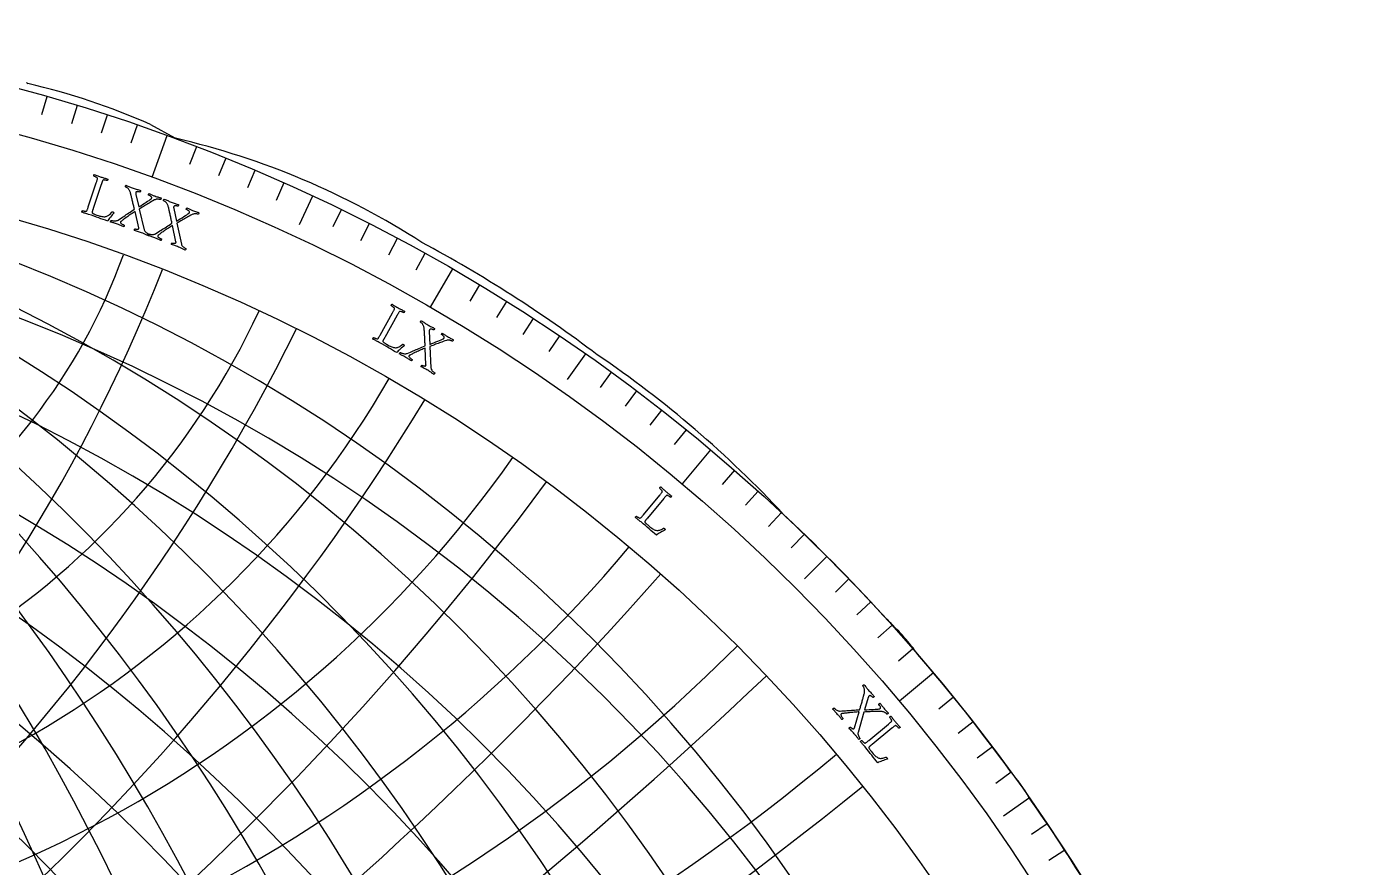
# Model space of a CAD drawing. Header units: millimetres. Extents: x -93 to 93, y -93 to 104.
# Drawn here: x 24.5 to 92.5, y 49.5 to 92.5 of the extents above; entities that cross this region are included whole.
import ezdxf

# ---------------------------------------------------------------- set-up
doc = ezdxf.new("R2010")
doc.units = ezdxf.units.MM
for name, color, linetype in [('CUT_OUTER', 1, 'Continuous'), ('ENGRAVE', 7, 'Continuous'), ('ENGRAVE_FINE', 8, 'Continuous'), ('TEXT', 5, 'Continuous')]:
    doc.layers.add(name, color=color, linetype=linetype)

msp = doc.modelspace()

# ---------------------------------------------------------------- linework, layer by layer
at = {"layer": 'CUT_OUTER'}
for points in [[(30.8028, 87.495), (32.046, 86.8041), (32.0618, 86.7965), (32.0784, 86.7908)], [(63.1959, 67.5459), (63.3702, 67.383)]]:
    msp.add_lwpolyline(points, dxfattribs=at)
for centre, radius, start, end in [((24.5763, 89.7299), 0.15, 219.827252, 251.560013), ((16.4104, 54.7958), 35.7264, 66.243587, 76.865336), ((23.0701, 47.8866), 39.9335, 57.235974, 76.962827), ((11.8954, 20.3964), 69.3147, 52.945663, 61.770702), ((22.8119, 30.0592), 55.101, 42.869191, 55.951738), ((0.0912, 0.0929), 92.3698, 42.136876, 46.759547), ((61.5221, 54.3366), 10.4707, 35.345185, 47.563009), ((0.2454, 0.1998), 92.1836, 36.022248, 40.766758), ((67.8008, 48.3978), 9.2306, 30.375467, 40.665588), ((0.7457, 0.4887), 91.6084, 31.436591, 35.024631)]:
    msp.add_arc(centre, radius, start, end, dxfattribs=at)
at = {"layer": 'ENGRAVE'}
for points in [[(31.6369, 86.9216), (30.8618, 84.792)], [(39.0922, 83.8335), (38.4081, 82.3664)], [(46.25, 80.1073), (45.1169, 78.1447)], [(53.0558, 75.7716), (52.1273, 74.4456)], [(59.4579, 70.8591), (58.0011, 69.1231)], [(65.4074, 65.4074), (64.2627, 64.2627)], [(70.8591, 59.4579), (69.1231, 58.0011)], [(75.7716, 53.0558), (74.4456, 52.1273)]]:
    msp.add_lwpolyline(points, dxfattribs=at)
for radius in [92.5, 90.2338, 86.025, 86.025]:
    msp.add_circle((0, 0), radius, dxfattribs=at)
for centre, radius, start, end in [((-102.5206, 0), 133.8311, 320, 40), ((-72.1835, 0), 112.2977, 310, 50), ((-49.6666, 0), 99.3331, 300, 60), ((-31.3105, 0), 91.5459, 290, 70), ((-15.1685, 0), 87.3521, 280, 80), ((0, 91.5459), 31.3105, 200, 340), ((0, 99.3331), 49.6666, 210, 330), ((0, 112.2977), 72.1835, 220, 320), ((0, 133.8311), 102.5206, 230, 310)]:
    msp.add_arc(centre, radius, start, end, dxfattribs=at)
at = {"layer": 'ENGRAVE_FINE'}
for points in [[(25.4965, 88.9167), (25.2287, 87.9831)], [(27.0444, 88.4582), (26.7604, 87.5294)], [(28.5841, 87.9727), (28.2839, 87.049)], [(30.1151, 87.4605), (29.7988, 86.5421)], [(33.149, 86.3562), (32.801, 85.4494)], [(34.6511, 85.7645), (34.2873, 84.864)], [(36.1426, 85.1467), (35.7631, 84.2527)], [(37.6231, 84.503), (37.2281, 83.6157)], [(40.5493, 83.1384), (40.1236, 82.2655)], [(41.9941, 82.4181), (41.5532, 81.5527)], [(43.4261, 81.6727), (42.9701, 80.8151)], [(44.8449, 80.9023), (44.374, 80.0528)], [(47.641, 79.288), (47.1408, 78.4555)], [(49.0175, 78.4444), (48.5028, 77.6208)], [(50.3791, 77.577), (49.8501, 76.7625)], [(51.7253, 76.686), (51.1822, 75.8808)], [(54.3701, 74.8341), (53.7992, 74.0483)], [(55.6679, 73.8738), (55.0834, 73.0981)], [(56.9487, 72.891), (56.3507, 72.1256)], [(58.2121, 71.886), (57.6009, 71.1312)], [(60.6855, 69.8106), (60.0483, 69.0776)], [(61.8946, 68.7409), (61.2447, 68.0191)], [(63.0848, 67.6502), (62.4225, 66.9399)], [(64.2559, 66.5389), (63.5812, 65.8403)], [(66.5389, 64.2559), (65.8403, 63.5812)], [(67.6502, 63.0848), (66.9399, 62.4225)], [(68.7409, 61.8946), (68.0191, 61.2447)], [(69.8106, 60.6855), (69.0776, 60.0483)], [(71.886, 58.2121), (71.1312, 57.6009)], [(72.891, 56.9487), (72.1256, 56.3507)], [(73.8738, 55.6679), (73.0981, 55.0834)], [(74.8341, 54.3701), (74.0483, 53.7992)], [(76.686, 51.7253), (75.8808, 51.1822)], [(77.577, 50.3791), (76.7625, 49.8501)]]:
    msp.add_lwpolyline(points, dxfattribs=at)
for centre, radius, start, end in [((-122.8564, 0), 149.98, 325, 35), ((-86.025, 0), 121.6577, 315, 45), ((-60.2354, 0), 105.0171, 305, 55), ((-40.1141, 0), 94.9181, 295, 65), ((-23.0503, 0), 89.0596, 285, 75), ((-7.5262, 0), 86.3536, 275, 85), ((-6.8976, -3.0111), 86.3536, 298.583333, 108.583334), ((-13.9016, -6.0687), 87.3521, 303.583333, 103.583333), ((-48.6731, 111.4968), 86.025, 248.583333, 338.583333), ((-21.1251, -9.222), 89.0596, 308.583333, 98.583333), ((-28.6955, -12.5268), 91.5459, 313.583333, 93.583333), ((6.8976, 3.0111), 86.3536, 118.583333, 288.583334), ((13.9016, 6.0687), 87.3521, 123.583333, 283.583333), ((21.1251, 9.222), 89.0596, 128.583333, 278.583333), ((28.6955, 12.5268), 91.5459, 133.583333, 273.583333), ((36.7638, 16.049), 94.9181, 138.583333, 268.583333), ((45.5184, 19.8707), 99.3331, 143.583333, 263.583333), ((55.2044, 24.0991), 105.0171, 148.583333, 258.583333), ((66.1547, 28.8794), 112.2977, 153.583333, 253.583333), ((78.8401, 34.4171), 121.6577, 158.583333, 248.583333), ((93.958, 41.0167), 133.8311, 163.583333, 243.583333), ((112.5954, 49.1527), 149.98, 168.583333, 238.583333), ((136.5551, 59.6122), 172.05, 173.583333, 233.583333), ((169.0732, 73.8077), 203.5525, 178.583333, 228.583333), ((216.6114, 94.5602), 251.5203, 183.583333, 223.583333), ((294.2353, 128.4463), 332.3751, 188.583333, 218.583333), ((447.1245, 195.189), 495.3982, 193.583333, 213.583333), ((901.1467, 393.3892), 987.0262, 198.5833333, 208.5833333), ((-901.1467, -393.3892), 987.0262, 18.5833333, 28.5833333), ((-447.1245, -195.189), 495.3982, 13.583333, 33.583333), ((-294.2353, -128.4463), 332.3751, 8.583333, 38.583333), ((-216.6114, -94.5602), 251.5203, 3.583333, 43.583333), ((-169.0732, -73.8077), 203.5525, 358.583333, 48.583333), ((-136.5551, -59.6122), 172.05, 353.583333, 53.583333), ((-112.5954, -49.1527), 149.98, 348.583333, 58.583333), ((-93.958, -41.0167), 133.8311, 343.583333, 63.583333), ((-78.8401, -34.4171), 121.6577, 338.583333, 68.583333), ((-66.1547, -28.8794), 112.2977, 333.583333, 73.583333), ((-55.2044, -24.0991), 105.0171, 328.583333, 78.583333), ((-45.5184, -19.8707), 99.3331, 323.583333, 83.583333), ((-36.7638, -16.049), 94.9181, 318.583333, 88.583333), ((0, 94.9181), 40.1141, 205, 335), ((-53.5435, 122.6535), 102.5206, 253.583333, 333.583333), ((-60.0044, 137.4536), 122.8564, 258.583333, 328.583333), ((0, 105.0171), 60.2354, 215, 325), ((-68.8342, 157.6802), 148.9997, 263.583333, 323.583333), ((-81.4378, 186.5516), 184.4812, 268.583333, 318.583333), ((0, 121.6577), 86.025, 225, 315), ((-100.6288, 230.5131), 236.3517, 273.583333, 313.583333), ((-132.9774, 304.6148), 321.0497, 278.583333, 308.583333)]:
    msp.add_arc(centre, radius, start, end, dxfattribs=at)
at = {"layer": 'TEXT'}
for points in [[(27.8697, 83.1948), (27.8686, 83.1914), (27.8672, 83.1874), (27.8656, 83.1825), (27.8638, 83.177), (27.8589, 83.1626), (27.8534, 83.1461), (27.8472, 83.1277), (27.8404, 83.1071), (27.8335, 83.086), (27.8273, 83.0657), (27.8218, 83.0462), (27.817, 83.0274), (27.8135, 83.0108), (27.8119, 82.9977), (27.8124, 82.9881), (27.8148, 82.9819), (27.8273, 82.9673), (27.8421, 82.9541), (27.8593, 82.9425), (27.8788, 82.9323), (27.9026, 82.9222), (27.9326, 82.9105), (27.969, 82.8973), (28.0116, 82.8826), (28.1739, 82.8276), (28.2166, 82.8144), (28.2622, 82.8029), (28.3106, 82.793), (28.3619, 82.7849), (28.4125, 82.7799), (28.4592, 82.7793), (28.5019, 82.7831), (28.5405, 82.7914), (28.5739, 82.8036), (28.6076, 82.8197), (28.6417, 82.8398), (28.6761, 82.8639), (28.7112, 82.8932), (28.747, 82.9289), (28.7836, 82.9709), (28.821, 83.0193), (28.8285, 83.0254), (28.8389, 83.028), (28.8523, 83.0271), (28.8686, 83.0227), (28.8926, 83.0131), (28.9114, 83.0028), (28.925, 82.9919), (28.9333, 82.9802), (28.8912, 82.9275), (28.8476, 82.8732), (28.8025, 82.8174), (28.7558, 82.76), (28.7113, 82.7036), (28.6727, 82.6504), (28.6401, 82.6006), (28.6134, 82.5541), (28.4975, 82.5946), (28.3822, 82.6355), (28.2675, 82.6769), (28.1533, 82.7187), (28.0356, 82.7616), (27.9102, 82.8061), (27.7771, 82.852), (27.6362, 82.8995), (27.5872, 82.9155), (27.5406, 82.9301), (27.4964, 82.9432), (27.4546, 82.9549), (27.4137, 82.9663), (27.3722, 82.9784), (27.3302, 82.9913), (27.2876, 83.005), (27.2849, 83.0138), (27.2845, 83.0242), (27.2865, 83.0363), (27.291, 83.0501), (27.2967, 83.0635), (27.3026, 83.0743), (27.3087, 83.0826), (27.315, 83.0884), (27.3258, 83.0851), (27.3405, 83.0812), (27.3591, 83.0767), (27.3816, 83.0714), (27.4059, 83.0664), (27.4299, 83.0625), (27.4537, 83.0597), (27.4772, 83.058), (27.4982, 83.0578), (27.5143, 83.0597), (27.5256, 83.0636), (27.5319, 83.0696), (27.5436, 83.087), (27.5547, 83.1074), (27.5655, 83.1309), (27.5758, 83.1573), (27.586, 83.1859), (27.5964, 83.2157), (27.607, 83.2467), (27.6177, 83.2788), (28.029, 84.5189), (28.0396, 84.5511), (28.0497, 84.5825), (28.0593, 84.6131), (28.0684, 84.6428), (28.0761, 84.6708), (28.0816, 84.6966), (28.0849, 84.7199), (28.0859, 84.7409), (28.0846, 84.7507), (28.0779, 84.7609), (28.0656, 84.7718), (28.048, 84.7832), (28.0272, 84.7947), (28.0056, 84.8059), (27.9833, 84.8166), (27.9603, 84.827), (27.9386, 84.8363), (27.9206, 84.8438), (27.9061, 84.8495), (27.8952, 84.8534), (27.8935, 84.8618), (27.8935, 84.8721), (27.8951, 84.8843), (27.8984, 84.8985), (27.903, 84.9122), (27.9086, 84.9232), (27.9151, 84.9313), (27.9226, 84.9367), (27.9673, 84.9203), (28.0115, 84.9037), (28.0553, 84.8871), (28.0986, 84.8704), (28.1416, 84.854), (28.1844, 84.8382), (28.227, 84.8232), (28.2694, 84.8087), (28.313, 84.7945), (28.3562, 84.781), (28.399, 84.7682), (28.4415, 84.7561), (28.4842, 84.7442), (28.5277, 84.7317), (28.5722, 84.7187), (28.6175, 84.7051), (28.6203, 84.6963), (28.6206, 84.6859), (28.6185, 84.6738), (28.614, 84.66), (28.6081, 84.6467), (28.6021, 84.6359), (28.5958, 84.6277), (28.5894, 84.622), (28.5784, 84.6254), (28.5634, 84.6295), (28.5445, 84.6344), (28.5216, 84.6399), (28.497, 84.6454), (28.473, 84.6501), (28.4495, 84.654), (28.4266, 84.657), (28.4061, 84.6583), (28.3897, 84.657), (28.3775, 84.653), (28.3694, 84.6464), (28.36, 84.6318), (28.3508, 84.6147), (28.3418, 84.595), (28.333, 84.5727), (28.3242, 84.5486), (28.3152, 84.5234), (28.306, 84.4969), (28.2967, 84.4693), (28.2952, 84.4648), (28.2937, 84.4604), (28.2922, 84.4559), (28.2907, 84.4514), (28.2892, 84.447), (28.2877, 84.4425), (28.2862, 84.4381), (28.2847, 84.4336)], [(29.9131, 84.243), (29.9661, 84.2245), (30.017, 84.2073), (30.0659, 84.1914), (30.1127, 84.1769), (30.1582, 84.163), (30.2033, 84.149), (30.2479, 84.1349), (30.2921, 84.1208), (30.2921, 84.1125), (30.2903, 84.1015), (30.2866, 84.0878), (30.2811, 84.0714), (30.2748, 84.0562), (30.2686, 84.046), (30.2625, 84.0407), (30.2564, 84.0404), (30.2445, 84.0442), (30.2296, 84.048), (30.2117, 84.0518), (30.1909, 84.0556), (30.1687, 84.0586), (30.1468, 84.0598), (30.1251, 84.0593), (30.1036, 84.057), (30.084, 84.0518), (30.068, 84.0427), (30.0557, 84.0295), (30.0471, 84.0123), (30.043, 83.994), (30.0426, 83.9715), (30.0457, 83.9448), (30.0523, 83.9139), (30.2039, 83.2798), (30.2995, 83.342), (30.3929, 83.402), (30.4838, 83.4599), (30.5725, 83.5157), (30.6544, 83.5676), (30.7251, 83.614), (30.7845, 83.655), (30.8327, 83.6905), (30.8394, 83.6963), (30.8452, 83.7026), (30.85, 83.7091), (30.854, 83.716), (30.857, 83.7224), (30.8594, 83.7274), (30.861, 83.7309), (30.8619, 83.7331), (30.8636, 83.7446), (30.8611, 83.7585), (30.8544, 83.7747), (30.8435, 83.7933), (30.8244, 83.8135), (30.7933, 83.8343), (30.7501, 83.8558), (30.6949, 83.8779), (30.6922, 83.8828), (30.6917, 83.8911), (30.6937, 83.9031), (30.6979, 83.9185), (30.7034, 83.9343), (30.7089, 83.9474), (30.7145, 83.9578), (30.7202, 83.9654), (30.7613, 83.9471), (30.8, 83.9299), (30.8364, 83.9137), (30.8704, 83.8986), (30.9041, 83.884), (30.9397, 83.8693), (30.9772, 83.8545), (31.0166, 83.8397), (31.0712, 83.8198), (31.1216, 83.8024), (31.1678, 83.7873), (31.2098, 83.7746), (31.2479, 83.7635), (31.2826, 83.7533), (31.3137, 83.744), (31.3414, 83.7355), (31.3415, 83.7275), (31.3402, 83.7176), (31.3375, 83.7056), (31.3334, 83.6916), (31.328, 83.678), (31.3212, 83.6669), (31.3131, 83.6585), (31.3035, 83.6527), (31.2953, 83.6552), (31.2824, 83.6585), (31.2649, 83.6624), (31.2427, 83.667), (31.2173, 83.6711), (31.1899, 83.6734), (31.1606, 83.6738), (31.1293, 83.6725), (31.0972, 83.6685), (31.0652, 83.6608), (31.0334, 83.6496), (31.0017, 83.6347), (30.9247, 83.5905), (30.853, 83.5494), (30.7864, 83.5113), (30.7251, 83.4763), (30.6666, 83.4426), (30.6086, 83.4082), (30.551, 83.3732), (30.4939, 83.3376), (30.4344, 83.2999), (30.37, 83.2586), (30.3005, 83.2137), (30.226, 83.1651), (30.48, 82.1106), (30.4926, 82.0733), (30.5123, 82.0384), (30.539, 82.0059), (30.5729, 81.9757), (30.61, 81.9487), (30.6465, 81.9257), (30.6824, 81.9066), (30.7177, 81.8915), (30.7187, 81.8829), (30.7175, 81.8723), (30.7141, 81.8596), (30.7085, 81.8447), (30.7022, 81.8306), (30.697, 81.8198), (30.6929, 81.8123), (30.6898, 81.8082), (30.65, 81.8264), (30.6132, 81.8432), (30.5791, 81.8588), (30.5479, 81.873), (30.5163, 81.887), (30.4813, 81.9016), (30.4428, 81.9169), (30.4007, 81.9328), (30.3427, 81.954), (30.2883, 81.9732), (30.2375, 81.9904), (30.1904, 82.0055), (30.1431, 82.0203), (30.0919, 82.0363), (30.0367, 82.0535), (29.9777, 82.0719), (29.9753, 82.0811), (29.9754, 82.0927), (29.978, 82.1068), (29.9832, 82.1232), (29.9896, 82.1384), (29.9958, 82.1486), (30.0019, 82.1539), (30.0078, 82.1543), (30.0181, 82.1511), (30.0316, 82.148), (30.0483, 82.1451), (30.0681, 82.1422), (30.0894, 82.1402), (30.1106, 82.1396), (30.1318, 82.1405), (30.1529, 82.1428), (30.172, 82.1472), (30.1869, 82.1541), (30.1979, 82.1635), (30.2048, 82.1755), (30.2057, 82.1788), (30.2062, 82.1829), (30.2065, 82.1877), (30.2063, 82.1933), (30.2058, 82.199), (30.2049, 82.2042), (30.2037, 82.209), (30.202, 82.2132), (30.0102, 83.0501), (29.9612, 83.0181), (29.91, 82.9842), (29.8567, 82.9484), (29.8013, 82.9106), (29.7452, 82.8719), (29.69, 82.8336), (29.6355, 82.7956), (29.5818, 82.7579), (29.5303, 82.7214), (29.4825, 82.6869), (29.4384, 82.6544), (29.3979, 82.6239), (29.3623, 82.5967), (29.3329, 82.5739), (29.3096, 82.5555), (29.2925, 82.5417), (29.2897, 82.5389), (29.2862, 82.5356), (29.2821, 82.5317), (29.2774, 82.5271), (29.2726, 82.5219), (29.2685, 82.5161), (29.265, 82.5097), (29.2621, 82.5026), (29.2606, 82.4885), (29.2655, 82.4727), (29.2769, 82.4553), (29.2947, 82.4362), (29.3206, 82.416), (29.3563, 82.3955), (29.4018, 82.3746), (29.457, 82.3533), (29.4584, 82.3447), (29.4579, 82.3339), (29.4556, 82.3208), (29.4515, 82.3054), (29.4465, 82.2908), (29.4419, 82.2797), (29.4375, 82.2724), (29.4333, 82.2686), (29.3946, 82.2857), (29.3555, 82.3027), (29.3158, 82.3196), (29.2758, 82.3365), (29.2356, 82.3529), (29.1956, 82.3687), (29.1557, 82.3837), (29.116, 82.3981), (29.0622, 82.4168), (29.0122, 82.4335), (28.966, 82.4482), (28.9236, 82.4608), (28.8828, 82.4726), (28.8412, 82.4843), (28.7987, 82.4962), (28.7555, 82.508), (28.7561, 82.5172), (28.7588, 82.528), (28.7634, 82.5404), (28.77, 82.5544), (28.777, 82.5676), (28.7827, 82.5778), (28.7871, 82.5848), (28.7903, 82.5888), (28.7994, 82.5863), (28.8151, 82.5831), (28.8372, 82.5789), (28.8659, 82.574), (28.8988, 82.5696), (28.9336, 82.5669), (28.9703, 82.5661), (29.0088, 82.5671), (29.0468, 82.5711), (29.082, 82.5791), (29.1143, 82.5913), (29.1437, 82.6076), (29.2214, 82.6583), (29.2955, 82.7068), (29.3661, 82.7533), (29.4331, 82.7976), (29.4983, 82.841), (29.5634, 82.8847), (29.6285, 82.9285), (29.6935, 82.9725), (29.7599, 83.0175), (29.8293, 83.064), (29.9017, 83.1122), (29.977, 83.162), (29.9696, 83.1964), (29.9609, 83.2348), (29.951, 83.2772), (29.9397, 83.3236), (29.9277, 83.3725), (29.9157, 83.4225), (29.9036, 83.4735), (29.8914, 83.5256), (29.8793, 83.5774), (29.8674, 83.6274), (29.8556, 83.6756), (29.8441, 83.7222), (29.8332, 83.7658), (29.8233, 83.8053), (29.8144, 83.8406), (29.8066, 83.8719), (29.8002, 83.8974), (29.7956, 83.9157), (29.7929, 83.9266), (29.792, 83.9303), (29.7813, 83.975), (29.7696, 84.0155), (29.7571, 84.0517), (29.7436, 84.0837), (29.7285, 84.1133), (29.711, 84.1426), (29.6909, 84.1715), (29.6684, 84.1999), (29.6521, 84.218), (29.6339, 84.2349), (29.6139, 84.2506), (29.5919, 84.2651), (29.5701, 84.2778), (29.5507, 84.2882), (29.5336, 84.2964), (29.5189, 84.3023), (29.5145, 84.3063), (29.513, 84.3143), (29.5147, 84.3262), (29.5194, 84.3419), (29.5258, 84.3579), (29.5327, 84.3705), (29.5401, 84.3795), (29.5479, 84.385), (29.5995, 84.3652), (29.6471, 84.3465), (29.6906, 84.329), (29.7301, 84.3127), (29.7697, 84.2966), (29.8134, 84.2796), (29.8612, 84.2617), (29.9131, 84.243)], [(31.8612, 83.5257), (31.9137, 83.506), (31.9642, 83.4876), (32.0127, 83.4706), (32.0591, 83.455), (32.1043, 83.44), (32.1491, 83.425), (32.1934, 83.4099), (32.2372, 83.3947), (32.237, 83.3864), (32.2349, 83.3755), (32.2309, 83.3619), (32.2251, 83.3457), (32.2184, 83.3306), (32.2119, 83.3205), (32.2057, 83.3154), (32.1997, 83.3152), (32.1878, 83.3192), (32.173, 83.3234), (32.1552, 83.3276), (32.1345, 83.3319), (32.1124, 83.3354), (32.0905, 83.3371), (32.0688, 83.3371), (32.0472, 83.3353), (32.0275, 83.3306), (32.0114, 83.3218), (31.9988, 83.309), (31.9897, 83.292), (31.9852, 83.2738), (31.9843, 83.2513), (31.9867, 83.2245), (31.9927, 83.1935), (32.1295, 82.556), (32.2265, 82.616), (32.3212, 82.6738), (32.4135, 82.7296), (32.5035, 82.7833), (32.5865, 82.8333), (32.6583, 82.8781), (32.7187, 82.9176), (32.7676, 82.952), (32.7745, 82.9577), (32.7804, 82.9638), (32.7854, 82.9702), (32.7895, 82.977), (32.7927, 82.9833), (32.7952, 82.9882), (32.7969, 82.9918), (32.7979, 82.9939), (32.7998, 83.0054), (32.7976, 83.0193), (32.7913, 83.0357), (32.7808, 83.0546), (32.7622, 83.0752), (32.7316, 83.0967), (32.689, 83.1192), (32.6343, 83.1425), (32.6316, 83.1475), (32.6314, 83.1559), (32.6336, 83.1677), (32.6382, 83.1831), (32.6441, 83.1988), (32.6499, 83.2117), (32.6557, 83.222), (32.6615, 83.2294), (32.7022, 83.2102), (32.7405, 83.1921), (32.7765, 83.1751), (32.8101, 83.1592), (32.8435, 83.1438), (32.8788, 83.1283), (32.9159, 83.1126), (32.955, 83.0969), (33.0091, 83.0758), (33.0591, 83.0572), (33.1049, 83.041), (33.1466, 83.0273), (33.1845, 83.0154), (33.2189, 83.0044), (33.2498, 82.9943), (33.2772, 82.9852), (33.2771, 82.9772), (33.2756, 82.9673), (33.2727, 82.9554), (33.2683, 82.9415), (33.2625, 82.928), (33.2555, 82.9171), (33.2471, 82.9089), (33.2375, 82.9032), (33.2293, 82.906), (33.2165, 82.9096), (33.199, 82.9139), (33.177, 82.919), (33.1517, 82.9237), (33.1244, 82.9266), (33.0951, 82.9277), (33.0638, 82.9271), (33.0316, 82.9238), (32.9994, 82.9169), (32.9673, 82.9064), (32.9353, 82.8923), (32.8573, 82.8499), (32.7846, 82.8105), (32.7172, 82.774), (32.6551, 82.7404), (32.5958, 82.708), (32.537, 82.675), (32.4786, 82.6413), (32.4207, 82.6071), (32.3604, 82.5708), (32.295, 82.531), (32.2245, 82.4877), (32.149, 82.4409), (32.3784, 81.3807), (32.3901, 81.3432), (32.4089, 81.3078), (32.4349, 81.2747), (32.4681, 81.2437), (32.5046, 81.2159), (32.5405, 81.192), (32.5759, 81.1721), (32.6109, 81.1561), (32.6117, 81.1476), (32.6103, 81.137), (32.6066, 81.1243), (32.6006, 81.1096), (32.594, 81.0956), (32.5886, 81.0849), (32.5842, 81.0776), (32.5811, 81.0736), (32.5418, 81.0926), (32.5053, 81.1103), (32.4716, 81.1267), (32.4407, 81.1417), (32.4095, 81.1563), (32.3748, 81.1718), (32.3366, 81.1879), (32.295, 81.2048), (32.2375, 81.2273), (32.1836, 81.2478), (32.1332, 81.2661), (32.0864, 81.2824), (32.0394, 81.2983), (31.9886, 81.3155), (31.9339, 81.3339), (31.8753, 81.3537), (31.8731, 81.3629), (31.8734, 81.3746), (31.8764, 81.3885), (31.882, 81.4049), (31.8887, 81.4199), (31.8952, 81.43), (31.9014, 81.4351), (31.9073, 81.4353), (31.9176, 81.4319), (31.931, 81.4286), (31.9476, 81.4252), (31.9673, 81.4219), (31.9885, 81.4193), (32.0098, 81.4183), (32.031, 81.4187), (32.0521, 81.4205), (32.0712, 81.4245), (32.0864, 81.431), (32.0975, 81.4402), (32.1047, 81.452), (32.1057, 81.4553), (32.1064, 81.4594), (32.1067, 81.4642), (32.1067, 81.4698), (32.1063, 81.4755), (32.1056, 81.4807), (32.1044, 81.4855), (32.1028, 81.4898), (31.9305, 82.3309), (31.8807, 82.3001), (31.8288, 82.2674), (31.7747, 82.2327), (31.7184, 82.1962), (31.6615, 82.1589), (31.6053, 82.1219), (31.55, 82.0851), (31.4954, 82.0487), (31.4431, 82.0134), (31.3945, 81.98), (31.3497, 81.9486), (31.3085, 81.919), (31.2723, 81.8926), (31.2423, 81.8705), (31.2186, 81.8527), (31.2012, 81.8393), (31.1983, 81.8366), (31.1947, 81.8333), (31.1906, 81.8295), (31.1857, 81.825), (31.1809, 81.82), (31.1766, 81.8143), (31.1729, 81.8079), (31.1699, 81.8009), (31.168, 81.7868), (31.1726, 81.7709), (31.1836, 81.7532), (31.201, 81.7337), (31.2264, 81.713), (31.2616, 81.6917), (31.3066, 81.6697), (31.3613, 81.6472), (31.3625, 81.6385), (31.3617, 81.6277), (31.3591, 81.6146), (31.3546, 81.5994), (31.3493, 81.5848), (31.3444, 81.5739), (31.3399, 81.5667), (31.3357, 81.563), (31.2973, 81.581), (31.2586, 81.5989), (31.2194, 81.6167), (31.1797, 81.6345), (31.1399, 81.6519), (31.1003, 81.6686), (31.0608, 81.6846), (31.0214, 81.6998), (30.968, 81.7198), (30.9184, 81.7376), (30.8726, 81.7534), (30.8305, 81.767), (30.79, 81.7797), (30.7487, 81.7924), (30.7065, 81.8052), (30.6636, 81.8181), (30.6644, 81.8273), (30.6673, 81.838), (30.6722, 81.8503), (30.6791, 81.8641), (30.6864, 81.8772), (30.6924, 81.8872), (30.6969, 81.8941), (30.7002, 81.898), (30.7093, 81.8954), (30.7248, 81.8917), (30.7469, 81.8871), (30.7755, 81.8815), (30.8083, 81.8763), (30.843, 81.8728), (30.8796, 81.8712), (30.9182, 81.8713), (30.9563, 81.8743), (30.9916, 81.8816), (31.0242, 81.893), (31.054, 81.9086), (31.1328, 81.9575), (31.2081, 82.0043), (31.2797, 82.0491), (31.3477, 82.0919), (31.4139, 82.1338), (31.48, 82.1759), (31.5461, 82.2182), (31.6121, 82.2607), (31.6796, 82.3041), (31.75, 82.349), (31.8235, 82.3955), (31.8999, 82.4435), (31.8933, 82.4781), (31.8856, 82.5167), (31.8766, 82.5593), (31.8664, 82.6059), (31.8556, 82.6551), (31.8447, 82.7054), (31.8338, 82.7567), (31.8228, 82.809), (31.8119, 82.861), (31.8011, 82.9113), (31.7905, 82.9598), (31.7801, 83.0066), (31.7701, 83.0505), (31.7612, 83.0902), (31.7531, 83.1257), (31.746, 83.1572), (31.7402, 83.1828), (31.7361, 83.2012), (31.7336, 83.2122), (31.7328, 83.2159), (31.7231, 83.2608), (31.7124, 83.3016), (31.7007, 83.3381), (31.688, 83.3704), (31.6736, 83.4004), (31.6567, 83.43), (31.6373, 83.4593), (31.6155, 83.4884), (31.5997, 83.5068), (31.5819, 83.5241), (31.5621, 83.5403), (31.5405, 83.5552), (31.519, 83.5685), (31.4999, 83.5793), (31.483, 83.5879), (31.4685, 83.5941), (31.4641, 83.5983), (31.4628, 83.6063), (31.4647, 83.6181), (31.4698, 83.6338), (31.4766, 83.6496), (31.4838, 83.662), (31.4914, 83.6708), (31.4994, 83.6762), (31.5505, 83.6552), (31.5976, 83.6354), (31.6407, 83.6169), (31.6798, 83.5997), (31.719, 83.5826), (31.7623, 83.5646), (31.8097, 83.5456), (31.8612, 83.5257)], [(42.7852, 76.5997), (42.7835, 76.5967), (42.7814, 76.5929), (42.7789, 76.5885), (42.776, 76.5833), (42.7686, 76.5701), (42.7602, 76.555), (42.7507, 76.5379), (42.7401, 76.5191), (42.7295, 76.4996), (42.7196, 76.4807), (42.7106, 76.4626), (42.7024, 76.445), (42.6959, 76.4294), (42.6919, 76.4168), (42.6906, 76.4072), (42.6919, 76.4007), (42.7014, 76.384), (42.7135, 76.3684), (42.7282, 76.3538), (42.7455, 76.3402), (42.767, 76.3258), (42.7944, 76.3087), (42.8277, 76.289), (42.8669, 76.2667), (43.0162, 76.1826), (43.0557, 76.1617), (43.0984, 76.142), (43.1441, 76.1234), (43.193, 76.1059), (43.2419, 76.0915), (43.2876, 76.0823), (43.3302, 76.0782), (43.3697, 76.0792), (43.4048, 76.085), (43.4409, 76.0946), (43.4781, 76.108), (43.5165, 76.1254), (43.5563, 76.1477), (43.5981, 76.1761), (43.6419, 76.2106), (43.6876, 76.2512), (43.6961, 76.2558), (43.7068, 76.2565), (43.7197, 76.2531), (43.7349, 76.2458), (43.7567, 76.2319), (43.7733, 76.2183), (43.7846, 76.205), (43.7907, 76.192), (43.7396, 76.148), (43.6867, 76.1028), (43.632, 76.0563), (43.5755, 76.0085), (43.5213, 75.9613), (43.4736, 75.9162), (43.4323, 75.8732), (43.3974, 75.8325), (43.2911, 75.8937), (43.1853, 75.9553), (43.0803, 76.0172), (42.9758, 76.0794), (42.868, 76.1433), (42.753, 76.2102), (42.6307, 76.2801), (42.5011, 76.3528), (42.4559, 76.3776), (42.4128, 76.4005), (42.3718, 76.4216), (42.3328, 76.4408), (42.2948, 76.4596), (42.2563, 76.4792), (42.2173, 76.4997), (42.178, 76.521), (42.1769, 76.5301), (42.1785, 76.5404), (42.1828, 76.5519), (42.1897, 76.5647), (42.1978, 76.5768), (42.2056, 76.5863), (42.2131, 76.5933), (42.2204, 76.5978), (42.2304, 76.5926), (42.2441, 76.5861), (42.2616, 76.5782), (42.2827, 76.5688), (42.3056, 76.5594), (42.3285, 76.5511), (42.3513, 76.544), (42.3742, 76.5379), (42.3948, 76.5339), (42.4109, 76.5328), (42.4227, 76.5346), (42.4301, 76.5392), (42.4447, 76.5542), (42.4595, 76.5722), (42.4744, 76.5932), (42.4894, 76.6173), (42.5048, 76.6436), (42.5205, 76.6709), (42.5366, 76.6993), (42.5531, 76.7289), (43.1868, 77.8715), (43.2031, 77.9012), (43.2189, 77.9302), (43.234, 77.9585), (43.2484, 77.9859), (43.2612, 78.0121), (43.2714, 78.0364), (43.2789, 78.0587), (43.2838, 78.0792), (43.2843, 78.089), (43.2796, 78.1003), (43.2696, 78.1132), (43.2543, 78.1277), (43.236, 78.1429), (43.2169, 78.1578), (43.197, 78.1725), (43.1762, 78.187), (43.1567, 78.2002), (43.1403, 78.2109), (43.1272, 78.2191), (43.1172, 78.2249), (43.1171, 78.2335), (43.1189, 78.2437), (43.1228, 78.2554), (43.1287, 78.2687), (43.1357, 78.2814), (43.1432, 78.2911), (43.1512, 78.2979), (43.1596, 78.3018), (43.2004, 78.2773), (43.2408, 78.2529), (43.2808, 78.2285), (43.3202, 78.2041), (43.3594, 78.18), (43.3986, 78.1566), (43.4376, 78.1339), (43.4766, 78.1118), (43.5168, 78.0898), (43.5568, 78.0685), (43.5965, 78.048), (43.636, 78.0283), (43.6758, 78.0086), (43.7163, 77.9883), (43.7575, 77.9673), (43.7996, 77.9456), (43.8007, 77.9364), (43.7991, 77.9261), (43.7948, 77.9146), (43.7878, 77.9019), (43.7796, 77.8899), (43.7716, 77.8804), (43.764, 77.8735), (43.7566, 77.8691), (43.7464, 77.8745), (43.7324, 77.8813), (43.7147, 77.8896), (43.6933, 77.8993), (43.6701, 77.9092), (43.6474, 77.9183), (43.625, 77.9264), (43.6031, 77.9336), (43.5832, 77.9387), (43.5668, 77.9404), (43.5541, 77.9388), (43.5449, 77.9338), (43.533, 77.9212), (43.5208, 77.9061), (43.5083, 77.8884), (43.4955, 77.8682), (43.4824, 77.8461), (43.4689, 77.8229), (43.455, 77.7986), (43.4406, 77.7732), (43.4383, 77.7691), (43.4361, 77.765), (43.4338, 77.7609), (43.4315, 77.7568), (43.4292, 77.7527), (43.4269, 77.7486), (43.4246, 77.7445), (43.4223, 77.7404)], [(44.9873, 77.2517), (45.0359, 77.2237), (45.0828, 77.1973), (45.1279, 77.1727), (45.1711, 77.1498), (45.2133, 77.1277), (45.255, 77.1056), (45.2963, 77.0835), (45.3371, 77.0614), (45.3356, 77.0533), (45.3317, 77.0428), (45.3256, 77.03), (45.3172, 77.015), (45.3082, 77.0012), (45.3002, 76.9923), (45.2932, 76.9882), (45.2872, 76.989), (45.2761, 76.995), (45.2622, 77.0015), (45.2453, 77.0085), (45.2256, 77.0161), (45.2044, 77.0231), (45.183, 77.0284), (45.1616, 77.0319), (45.14, 77.0336), (45.1198, 77.0322), (45.1025, 77.0261), (45.0879, 77.0155), (45.0762, 77.0002), (45.0689, 76.9829), (45.0643, 76.9609), (45.0624, 76.9341), (45.0632, 76.9025), (45.0948, 76.2513), (45.2003, 76.2947), (45.3031, 76.3364), (45.4032, 76.3765), (45.5007, 76.4149), (45.5908, 76.4508), (45.6688, 76.4833), (45.7348, 76.5126), (45.7887, 76.5385), (45.7964, 76.543), (45.8032, 76.5481), (45.8092, 76.5536), (45.8143, 76.5597), (45.8186, 76.5654), (45.8218, 76.5698), (45.8241, 76.573), (45.8254, 76.575), (45.8291, 76.586), (45.8292, 76.6001), (45.8256, 76.6173), (45.8183, 76.6376), (45.8033, 76.6609), (45.7766, 76.6872), (45.7382, 76.7162), (45.688, 76.7482), (45.6862, 76.7535), (45.6873, 76.7618), (45.6914, 76.7732), (45.6985, 76.7875), (45.7068, 76.8021), (45.7146, 76.8139), (45.7221, 76.8231), (45.729, 76.8295), (45.766, 76.8039), (45.8009, 76.7798), (45.8336, 76.7572), (45.8642, 76.7361), (45.8947, 76.7155), (45.927, 76.6944), (45.9611, 76.673), (45.997, 76.6511), (46.0471, 76.6215), (46.0934, 76.595), (46.136, 76.5717), (46.1749, 76.5514), (46.2103, 76.5335), (46.2425, 76.517), (46.2713, 76.5021), (46.2969, 76.4886), (46.2955, 76.4808), (46.2924, 76.4712), (46.2876, 76.46), (46.281, 76.447), (46.2732, 76.4346), (46.2644, 76.425), (46.2549, 76.4182), (46.2444, 76.4142), (46.2368, 76.4183), (46.2247, 76.4238), (46.2082, 76.431), (46.1873, 76.4396), (46.1631, 76.4483), (46.1366, 76.4556), (46.1079, 76.4615), (46.0769, 76.466), (46.0446, 76.4679), (46.0118, 76.4663), (45.9784, 76.4612), (45.9445, 76.4524), (45.8607, 76.4232), (45.7825, 76.3961), (45.7101, 76.371), (45.6434, 76.348), (45.5796, 76.3256), (45.5162, 76.3026), (45.4531, 76.2789), (45.3904, 76.2544), (45.3251, 76.2284), (45.2541, 76.1997), (45.1775, 76.1684), (45.0953, 76.1345), (45.1497, 75.0512), (45.1552, 75.0122), (45.1681, 74.9743), (45.1884, 74.9374), (45.2161, 74.9015), (45.2475, 74.8681), (45.2791, 74.8387), (45.3109, 74.8133), (45.3427, 74.7919), (45.3422, 74.7833), (45.3391, 74.773), (45.3333, 74.7612), (45.325, 74.7477), (45.3163, 74.7349), (45.3092, 74.7252), (45.3037, 74.7187), (45.2999, 74.7152), (45.2642, 74.7404), (45.2311, 74.7638), (45.2005, 74.7854), (45.1725, 74.8052), (45.1441, 74.8247), (45.1123, 74.8456), (45.0773, 74.8677), (45.0389, 74.8911), (44.9858, 74.9227), (44.9359, 74.9516), (44.8892, 74.9779), (44.8457, 75.0016), (44.8019, 75.0249), (44.7545, 75.05), (44.7035, 75.0771), (44.6489, 75.1061), (44.6482, 75.1156), (44.6505, 75.127), (44.6557, 75.1403), (44.6638, 75.1555), (44.6729, 75.1693), (44.6809, 75.1782), (44.6879, 75.1823), (44.6938, 75.1815), (44.7033, 75.1765), (44.716, 75.171), (44.7318, 75.165), (44.7508, 75.1585), (44.7713, 75.1525), (44.7921, 75.148), (44.8131, 75.145), (44.8343, 75.1434), (44.8538, 75.1442), (44.8698, 75.1482), (44.8823, 75.1554), (44.8913, 75.1659), (44.8928, 75.169), (44.8941, 75.1729), (44.8952, 75.1776), (44.8961, 75.1831), (44.8967, 75.1888), (44.8968, 75.1941), (44.8964, 75.199), (44.8955, 75.2035), (44.8619, 76.0614), (44.8078, 76.0391), (44.7513, 76.0152), (44.6923, 75.9899), (44.6308, 75.9629), (44.5686, 75.9353), (44.5071, 75.9079), (44.4466, 75.8807), (44.3868, 75.8536), (44.3295, 75.8272), (44.2761, 75.8022), (44.2268, 75.7784), (44.1813, 75.7559), (44.1413, 75.7357), (44.1082, 75.7188), (44.0819, 75.7051), (44.0625, 75.6946), (44.0592, 75.6924), (44.0552, 75.6898), (44.0504, 75.6867), (44.045, 75.6831), (44.0394, 75.6789), (44.0342, 75.6739), (44.0296, 75.6682), (44.0254, 75.6618), (44.0213, 75.6482), (44.0232, 75.6318), (44.0312, 75.6126), (44.0452, 75.5905), (44.0669, 75.5659), (44.0982, 75.5392), (44.139, 75.5102), (44.1894, 75.4791), (44.1891, 75.4704), (44.1866, 75.4598), (44.1819, 75.4473), (44.175, 75.433), (44.1674, 75.4195), (44.1608, 75.4096), (44.1551, 75.4031), (44.1504, 75.4002), (44.1155, 75.4242), (44.0802, 75.4481), (44.0444, 75.4721), (44.0081, 75.496), (43.9717, 75.5197), (43.9353, 75.5425), (43.8989, 75.5647), (43.8625, 75.5862), (43.8131, 75.6145), (43.767, 75.6402), (43.7243, 75.6631), (43.6851, 75.6834), (43.6471, 75.7025), (43.6084, 75.7218), (43.5689, 75.7412), (43.5286, 75.7609), (43.5309, 75.7698), (43.5355, 75.78), (43.5423, 75.7913), (43.5514, 75.8038), (43.5607, 75.8155), (43.5682, 75.8244), (43.5739, 75.8305), (43.5777, 75.8339), (43.5862, 75.8298), (43.601, 75.8236), (43.622, 75.8155), (43.6493, 75.8053), (43.6808, 75.7949), (43.7145, 75.7858), (43.7504, 75.7782), (43.7884, 75.7721), (43.8265, 75.7689), (43.8626, 75.7704), (43.8966, 75.7764), (43.9285, 75.7869), (44.0142, 75.8223), (44.0961, 75.8563), (44.174, 75.8889), (44.2481, 75.9201), (44.3202, 75.9507), (44.3923, 75.9815), (44.4643, 76.0125), (44.5363, 76.0438), (44.6099, 76.0757), (44.6867, 76.1086), (44.7668, 76.1425), (44.85, 76.1775), (44.8491, 76.2127), (44.8477, 76.252), (44.8457, 76.2955), (44.8433, 76.3432), (44.8406, 76.3935), (44.838, 76.4449), (44.8355, 76.4973), (44.8332, 76.5507), (44.8309, 76.6038), (44.8284, 76.6552), (44.8258, 76.7048), (44.8231, 76.7526), (44.8204, 76.7975), (44.818, 76.8381), (44.8158, 76.8745), (44.8139, 76.9067), (44.8124, 76.933), (44.8113, 76.9517), (44.8106, 76.963), (44.8104, 76.9668), (44.8081, 77.0127), (44.8042, 77.0547), (44.7985, 77.0926), (44.7912, 77.1265), (44.7819, 77.1584), (44.77, 77.1904), (44.7557, 77.2225), (44.7388, 77.2547), (44.7262, 77.2754), (44.7114, 77.2954), (44.6946, 77.3145), (44.6757, 77.3328), (44.6566, 77.3493), (44.6395, 77.3632), (44.6242, 77.3744), (44.6109, 77.3829), (44.6072, 77.3877), (44.6073, 77.3958), (44.6111, 77.4071), (44.6186, 77.4218), (44.6279, 77.4363), (44.637, 77.4473), (44.646, 77.4549), (44.6547, 77.4589), (44.7017, 77.4298), (44.745, 77.4027), (44.7845, 77.3774), (44.8203, 77.3541), (44.8562, 77.3309), (44.896, 77.3061), (44.9397, 77.2797), (44.9873, 77.2517)], [(56.2225, 67.3582), (56.2202, 67.3555), (56.2174, 67.3522), (56.2142, 67.3483), (56.2104, 67.3438), (56.2007, 67.3321), (56.1896, 67.3188), (56.1771, 67.3039), (56.1632, 67.2873), (56.1491, 67.2701), (56.136, 67.2534), (56.1237, 67.2372), (56.1124, 67.2215), (56.1031, 67.2073), (56.0969, 67.1957), (56.0939, 67.1865), (56.0939, 67.1799), (56.1002, 67.1617), (56.1092, 67.1441), (56.1209, 67.127), (56.1354, 67.1105), (56.1539, 67.0923), (56.1776, 67.0705), (56.2067, 67.045), (56.2411, 67.0158), (56.3722, 66.9055), (56.4072, 66.8777), (56.4455, 66.8504), (56.487, 66.8236), (56.5318, 66.7974), (56.5772, 66.7743), (56.6204, 66.7567), (56.6615, 66.7448), (56.7006, 66.7385), (56.736, 66.7377), (56.7733, 66.7404), (56.8124, 66.7467), (56.8533, 66.7567), (56.8966, 66.7712), (56.9429, 66.7914), (56.9923, 66.8173), (57.0447, 66.8487), (57.0539, 66.8517), (57.0646, 66.8503), (57.0767, 66.8446), (57.0903, 66.8346), (57.1091, 66.8169), (57.1229, 66.8005), (57.1316, 66.7853), (57.1352, 66.7715), (57.0768, 66.7377), (57.0164, 66.703), (56.954, 66.6674), (56.8897, 66.631), (56.8277, 66.5945), (56.7724, 66.559), (56.7239, 66.5245), (56.6821, 66.4909), (56.5889, 66.5708), (56.4964, 66.6508), (56.4046, 66.7311), (56.3135, 66.8116), (56.2194, 66.8944), (56.1187, 66.9814), (56.0115, 67.0727), (55.8976, 67.1681), (55.8578, 67.2008), (55.8196, 67.2314), (55.7832, 67.2597), (55.7485, 67.2858), (55.7145, 67.3112), (55.6803, 67.3376), (55.6459, 67.365), (55.6112, 67.3932), (55.6118, 67.4024), (55.6153, 67.4122), (55.6216, 67.4227), (55.6307, 67.434), (55.6409, 67.4443), (55.6504, 67.4523), (55.6591, 67.4578), (55.667, 67.4609), (55.6759, 67.4539), (55.6882, 67.4449), (55.7039, 67.4339), (55.7229, 67.4209), (55.7437, 67.4074), (55.7646, 67.395), (55.7858, 67.3837), (55.8071, 67.3736), (55.8266, 67.3658), (55.8423, 67.3617), (55.8542, 67.3612), (55.8623, 67.3644), (55.8794, 67.3764), (55.8973, 67.3914), (55.9158, 67.4093), (55.9351, 67.4302), (55.955, 67.4532), (55.9755, 67.4771), (55.9966, 67.5021), (56.0183, 67.5281), (56.8524, 68.5336), (56.8741, 68.5599), (56.8949, 68.5854), (56.9149, 68.6104), (56.9342, 68.6347), (56.9516, 68.6581), (56.9661, 68.68), (56.9776, 68.7006), (56.9862, 68.7198), (56.9886, 68.7293), (56.986, 68.7414), (56.9786, 68.7559), (56.9663, 68.773), (56.9511, 68.7913), (56.9351, 68.8095), (56.9182, 68.8276), (56.9005, 68.8457), (56.8837, 68.8622), (56.8696, 68.8758), (56.8582, 68.8863), (56.8495, 68.8939), (56.851, 68.9024), (56.8547, 68.912), (56.8606, 68.9228), (56.8689, 68.9348), (56.8782, 68.9459), (56.8873, 68.9541), (56.8964, 68.9593), (56.9054, 68.9616), (56.941, 68.93), (56.9762, 68.8985), (57.0109, 68.8671), (57.0452, 68.8358), (57.0792, 68.8049), (57.1134, 68.7746), (57.1475, 68.7451), (57.1818, 68.7162), (57.2172, 68.6871), (57.2526, 68.6588), (57.2878, 68.6313), (57.323, 68.6046), (57.3584, 68.578), (57.3944, 68.5505), (57.4311, 68.5222), (57.4684, 68.4931), (57.4678, 68.4839), (57.4643, 68.474), (57.458, 68.4635), (57.4487, 68.4523), (57.4384, 68.4421), (57.4288, 68.4342), (57.42, 68.4288), (57.412, 68.4259), (57.403, 68.4331), (57.3905, 68.4424), (57.3746, 68.4538), (57.3553, 68.4673), (57.3344, 68.4813), (57.3138, 68.4944), (57.2933, 68.5065), (57.2731, 68.5177), (57.2545, 68.5264), (57.2387, 68.5311), (57.2259, 68.5319), (57.216, 68.5287), (57.2019, 68.5185), (57.1871, 68.5058), (57.1715, 68.4908), (57.1552, 68.4733), (57.1383, 68.454), (57.1207, 68.4337), (57.1025, 68.4124), (57.0837, 68.3901), (57.0807, 68.3865), (57.0777, 68.3829), (57.0747, 68.3793), (57.0717, 68.3757), (57.0687, 68.372), (57.0657, 68.3684), (57.0627, 68.3648), (57.0597, 68.3612)], [(67.5621, 58.5409), (67.5991, 58.4986), (67.6349, 58.4586), (67.6696, 58.4207), (67.7031, 58.385), (67.7359, 58.3504), (67.7682, 58.316), (67.8001, 58.2818), (67.8316, 58.2477), (67.8275, 58.2404), (67.8205, 58.2318), (67.8105, 58.2217), (67.7977, 58.2102), (67.7847, 58.2001), (67.7743, 58.1942), (67.7663, 58.1926), (67.7609, 58.1953), (67.7524, 58.2045), (67.7413, 58.2152), (67.7276, 58.2273), (67.7114, 58.2409), (67.6936, 58.2544), (67.6751, 58.2663), (67.6559, 58.2765), (67.6361, 58.2852), (67.6165, 58.2903), (67.5981, 58.2902), (67.5809, 58.2848), (67.5649, 58.2742), (67.5524, 58.2602), (67.5409, 58.2409), (67.5304, 58.2161), (67.521, 58.186), (67.3402, 57.5595), (67.4541, 57.5665), (67.5648, 57.5727), (67.6725, 57.5782), (67.7772, 57.583), (67.874, 57.5878), (67.9584, 57.5934), (68.0303, 57.5997), (68.0897, 57.6068), (68.0984, 57.6086), (68.1065, 57.6111), (68.114, 57.6144), (68.1208, 57.6185), (68.1266, 57.6225), (68.1311, 57.6257), (68.1343, 57.628), (68.1362, 57.6294), (68.1433, 57.6386), (68.148, 57.6519), (68.1501, 57.6694), (68.1498, 57.6909), (68.1432, 57.7179), (68.1264, 57.7513), (68.0994, 57.7913), (68.0623, 57.8377), (68.0623, 57.8434), (68.066, 57.8509), (68.0736, 57.8603), (68.0849, 57.8716), (68.0975, 57.8827), (68.1087, 57.8913), (68.1187, 57.8976), (68.1274, 57.9014), (68.1541, 57.8653), (68.1793, 57.8312), (68.203, 57.7992), (68.2251, 57.7693), (68.2473, 57.7399), (68.271, 57.7096), (68.2963, 57.6782), (68.3233, 57.6459), (68.361, 57.6017), (68.3963, 57.5617), (68.429, 57.5258), (68.4593, 57.494), (68.487, 57.4656), (68.5121, 57.4396), (68.5346, 57.4161), (68.5545, 57.3952), (68.5506, 57.3882), (68.5446, 57.3801), (68.5363, 57.371), (68.5259, 57.3609), (68.5145, 57.3517), (68.5031, 57.3454), (68.4919, 57.3421), (68.4807, 57.3417), (68.4748, 57.348), (68.4652, 57.3572), (68.4519, 57.3693), (68.4349, 57.3842), (68.4147, 57.4003), (68.392, 57.4158), (68.3668, 57.4306), (68.3389, 57.4449), (68.309, 57.4572), (68.2774, 57.4663), (68.2442, 57.4722), (68.2093, 57.4749), (68.1205, 57.4744), (68.0378, 57.474), (67.9611, 57.4737), (67.8905, 57.4735), (67.823, 57.473), (67.7555, 57.4717), (67.6882, 57.4697), (67.6209, 57.4669), (67.5507, 57.4634), (67.4742, 57.4592), (67.3916, 57.4544), (67.3029, 57.4489), (67.0039, 56.4062), (66.9965, 56.3676), (66.9964, 56.3275), (67.0036, 56.286), (67.0182, 56.2431), (67.0372, 56.2013), (67.0575, 56.1632), (67.0794, 56.1289), (67.1026, 56.0984), (67.0993, 56.0904), (67.093, 56.0818), (67.0838, 56.0724), (67.0715, 56.0623), (67.0591, 56.053), (67.0493, 56.0462), (67.042, 56.0418), (67.0373, 56.0397), (67.0117, 56.0751), (66.9879, 56.1079), (66.9659, 56.1383), (66.9458, 56.1661), (66.9252, 56.1938), (66.902, 56.2238), (66.876, 56.256), (66.8473, 56.2906), (66.8072, 56.3377), (66.7694, 56.3812), (66.7337, 56.4212), (66.7001, 56.4576), (66.6663, 56.4938), (66.6296, 56.533), (66.5901, 56.5751), (66.5478, 56.6202), (66.5502, 56.6294), (66.556, 56.6395), (66.5653, 56.6504), (66.5779, 56.6622), (66.5909, 56.6722), (66.6014, 56.6781), (66.6093, 56.6797), (66.6146, 56.677), (66.622, 56.6692), (66.6323, 56.6599), (66.6453, 56.6491), (66.6611, 56.6368), (66.6786, 56.6245), (66.6968, 56.6135), (66.7157, 56.6039), (66.7352, 56.5955), (66.7539, 56.5899), (66.7704, 56.5886), (66.7845, 56.5914), (66.7964, 56.5984), (66.7989, 56.6008), (66.8014, 56.6041), (66.8039, 56.6082), (66.8066, 56.6131), (66.8089, 56.6183), (66.8108, 56.6233), (66.812, 56.6281), (66.8127, 56.6326), (67.0584, 57.4552), (67, 57.4516), (66.9387, 57.4473), (66.8747, 57.4424), (66.8079, 57.4368), (66.74, 57.4308), (66.6731, 57.4248), (66.6069, 57.4186), (66.5416, 57.4123), (66.4789, 57.4059), (66.4203, 57.3994), (66.3658, 57.3929), (66.3156, 57.3864), (66.2712, 57.3802), (66.2343, 57.3749), (66.2051, 57.3704), (66.1833, 57.3668), (66.1795, 57.3658), (66.1748, 57.3646), (66.1693, 57.3632), (66.163, 57.3615), (66.1563, 57.3594), (66.1499, 57.3564), (66.1436, 57.3525), (66.1376, 57.3478), (66.1293, 57.3362), (66.1259, 57.3201), (66.1271, 57.2993), (66.1332, 57.2739), (66.1458, 57.2436), (66.1668, 57.2082), (66.196, 57.1676), (66.2336, 57.1218), (66.2305, 57.1136), (66.2248, 57.1044), (66.2163, 57.0942), (66.2051, 57.0829), (66.1936, 57.0725), (66.1841, 57.0652), (66.1767, 57.061), (66.1712, 57.0598), (66.146, 57.0937), (66.1203, 57.1278), (66.0942, 57.1621), (66.0676, 57.1965), (66.0408, 57.2306), (66.0137, 57.2641), (65.9865, 57.2968), (65.959, 57.3289), (65.9214, 57.3717), (65.8861, 57.4109), (65.8531, 57.4464), (65.8226, 57.4783), (65.7928, 57.5087), (65.7624, 57.5394), (65.7313, 57.5706), (65.6995, 57.6023), (65.7046, 57.61), (65.7123, 57.6181), (65.7224, 57.6266), (65.735, 57.6355), (65.7476, 57.6435), (65.7576, 57.6495), (65.7649, 57.6535), (65.7696, 57.6554), (65.7764, 57.6488), (65.7884, 57.6382), (65.8056, 57.6237), (65.8282, 57.6052), (65.8546, 57.5851), (65.8835, 57.5657), (65.915, 57.5469), (65.949, 57.5288), (65.9841, 57.5135), (66.0187, 57.5031), (66.0528, 57.4978), (66.0864, 57.4975), (66.179, 57.5033), (66.2674, 57.5089), (66.3517, 57.5145), (66.4319, 57.5201), (66.51, 57.5257), (66.5882, 57.5316), (66.6664, 57.5376), (66.7446, 57.5439), (66.8246, 57.5502), (66.9079, 57.5565), (66.9946, 57.5628), (67.0847, 57.5689), (67.0952, 57.6025), (67.1066, 57.6402), (67.1189, 57.682), (67.1319, 57.7279), (67.1456, 57.7764), (67.1598, 57.8258), (67.1745, 57.8761), (67.1895, 57.9275), (67.2045, 57.9785), (67.2188, 58.0279), (67.2324, 58.0756), (67.2453, 58.1218), (67.2573, 58.1651), (67.2681, 58.2044), (67.2779, 58.2395), (67.2865, 58.2705), (67.2935, 58.2959), (67.2985, 58.314), (67.3015, 58.3249), (67.3026, 58.3285), (67.3153, 58.3728), (67.3251, 58.4137), (67.3321, 58.4514), (67.3361, 58.4858), (67.3376, 58.5191), (67.3367, 58.5532), (67.3335, 58.5882), (67.328, 58.6241), (67.3228, 58.6478), (67.3153, 58.6715), (67.3055, 58.695), (67.2935, 58.7185), (67.2809, 58.7403), (67.2691, 58.7589), (67.2583, 58.7744), (67.2484, 58.7868), (67.2465, 58.7925), (67.2492, 58.8002), (67.2565, 58.8097), (67.2684, 58.8211), (67.2819, 58.8319), (67.294, 58.8393), (67.3049, 58.8436), (67.3145, 58.8445), (67.3496, 58.8018), (67.3817, 58.7622), (67.411, 58.7255), (67.4373, 58.6918), (67.4638, 58.6582), (67.4934, 58.6219), (67.5262, 58.5828), (67.5621, 58.5409)], [(67.7173, 55.7895), (67.7145, 55.7872), (67.7112, 55.7845), (67.7073, 55.7813), (67.7028, 55.7775), (67.691, 55.7679), (67.6777, 55.7569), (67.6626, 55.7445), (67.6459, 55.7307), (67.6289, 55.7164), (67.6129, 55.7025), (67.5979, 55.6888), (67.5838, 55.6755), (67.5721, 55.6633), (67.5638, 55.653), (67.5591, 55.6445), (67.5579, 55.638), (67.5607, 55.619), (67.5663, 55.6), (67.5747, 55.5811), (67.5859, 55.5621), (67.6007, 55.5409), (67.62, 55.515), (67.6438, 55.4846), (67.6722, 55.4495), (67.7807, 55.3169), (67.8099, 55.283), (67.8424, 55.2491), (67.8783, 55.2152), (67.9175, 55.1811), (67.9578, 55.15), (67.997, 55.1247), (68.0352, 55.1054), (68.0724, 55.092), (68.1071, 55.0846), (68.1443, 55.0804), (68.1838, 55.0794), (68.2259, 55.0816), (68.2711, 55.0879), (68.3204, 55.0992), (68.3737, 55.1154), (68.431, 55.1366), (68.4406, 55.1378), (68.4509, 55.1345), (68.4617, 55.1267), (68.4732, 55.1143), (68.4884, 55.0934), (68.4989, 55.0747), (68.5047, 55.0583), (68.5056, 55.044), (68.442, 55.0215), (68.3762, 54.9986), (68.3083, 54.9752), (68.2383, 54.9513), (68.1707, 54.927), (68.1098, 54.9023), (68.0558, 54.8774), (68.0085, 54.8521), (67.9317, 54.9478), (67.8556, 55.0436), (67.7802, 55.1395), (67.7055, 55.2355), (67.6284, 55.3342), (67.5456, 55.4384), (67.4571, 55.5479), (67.3628, 55.6628), (67.3297, 55.7023), (67.2979, 55.7394), (67.2674, 55.7739), (67.2381, 55.806), (67.2094, 55.8373), (67.1807, 55.8696), (67.1519, 55.9028), (67.1231, 55.937), (67.1253, 55.9459), (67.1306, 55.9549), (67.1387, 55.9641), (67.1498, 55.9735), (67.1617, 55.9818), (67.1725, 55.9878), (67.182, 55.9916), (67.1904, 55.9932), (67.1979, 55.9847), (67.2083, 55.9736), (67.2216, 55.9598), (67.2379, 55.9435), (67.2558, 55.9264), (67.2742, 55.9103), (67.2928, 55.8953), (67.3119, 55.8814), (67.3296, 55.8702), (67.3443, 55.8633), (67.3559, 55.8606), (67.3644, 55.8623), (67.3835, 55.8709), (67.4038, 55.8823), (67.4254, 55.8965), (67.4482, 55.9135), (67.472, 55.9323), (67.4966, 55.952), (67.5219, 55.9727), (67.5481, 55.9942), (68.5539, 56.828), (68.58, 56.8498), (68.6052, 56.8711), (68.6295, 56.8919), (68.653, 56.9122), (68.6744, 56.9319), (68.6927, 56.9508), (68.7078, 56.9689), (68.7198, 56.9862), (68.7239, 56.9951), (68.7236, 57.0074), (68.719, 57.0231), (68.7101, 57.0422), (68.6985, 57.063), (68.6861, 57.0838), (68.6729, 57.1048), (68.6589, 57.1258), (68.6455, 57.1451), (68.6341, 57.1611), (68.6249, 57.1735), (68.6177, 57.1826), (68.6207, 57.1906), (68.6261, 57.1994), (68.634, 57.2089), (68.6443, 57.2192), (68.6555, 57.2284), (68.666, 57.2347), (68.6759, 57.2382), (68.6851, 57.2387), (68.7143, 57.2011), (68.743, 57.1637), (68.7713, 57.1264), (68.7992, 57.0893), (68.827, 57.0526), (68.8549, 57.0166), (68.883, 56.9812), (68.9113, 56.9465), (68.9408, 56.9113), (68.9703, 56.877), (68.9998, 56.8434), (69.0294, 56.8107), (69.0593, 56.7779), (69.0896, 56.7443), (69.1204, 56.7097), (69.1517, 56.6742), (69.1494, 56.6652), (69.1442, 56.6562), (69.136, 56.647), (69.1248, 56.6378), (69.1128, 56.6296), (69.1019, 56.6236), (69.0923, 56.62), (69.0838, 56.6186), (69.0763, 56.6273), (69.0658, 56.6387), (69.0523, 56.6529), (69.0358, 56.6697), (69.0179, 56.6874), (69, 56.7041), (68.9821, 56.7198), (68.9643, 56.7345), (68.9476, 56.7465), (68.933, 56.754), (68.9206, 56.7571), (68.9102, 56.7558), (68.8945, 56.7484), (68.8776, 56.7388), (68.8595, 56.7268), (68.8403, 56.7126), (68.82, 56.6969), (68.799, 56.6802), (68.7772, 56.6626), (68.7546, 56.6441), (68.751, 56.6411), (68.7474, 56.6382), (68.7438, 56.6352), (68.7401, 56.6322), (68.7365, 56.6292), (68.7329, 56.6262), (68.7292, 56.6232), (68.7256, 56.6202)]]:
    msp.add_lwpolyline(points, close=True, dxfattribs=at)

doc.saveas('drawing.dxf')
